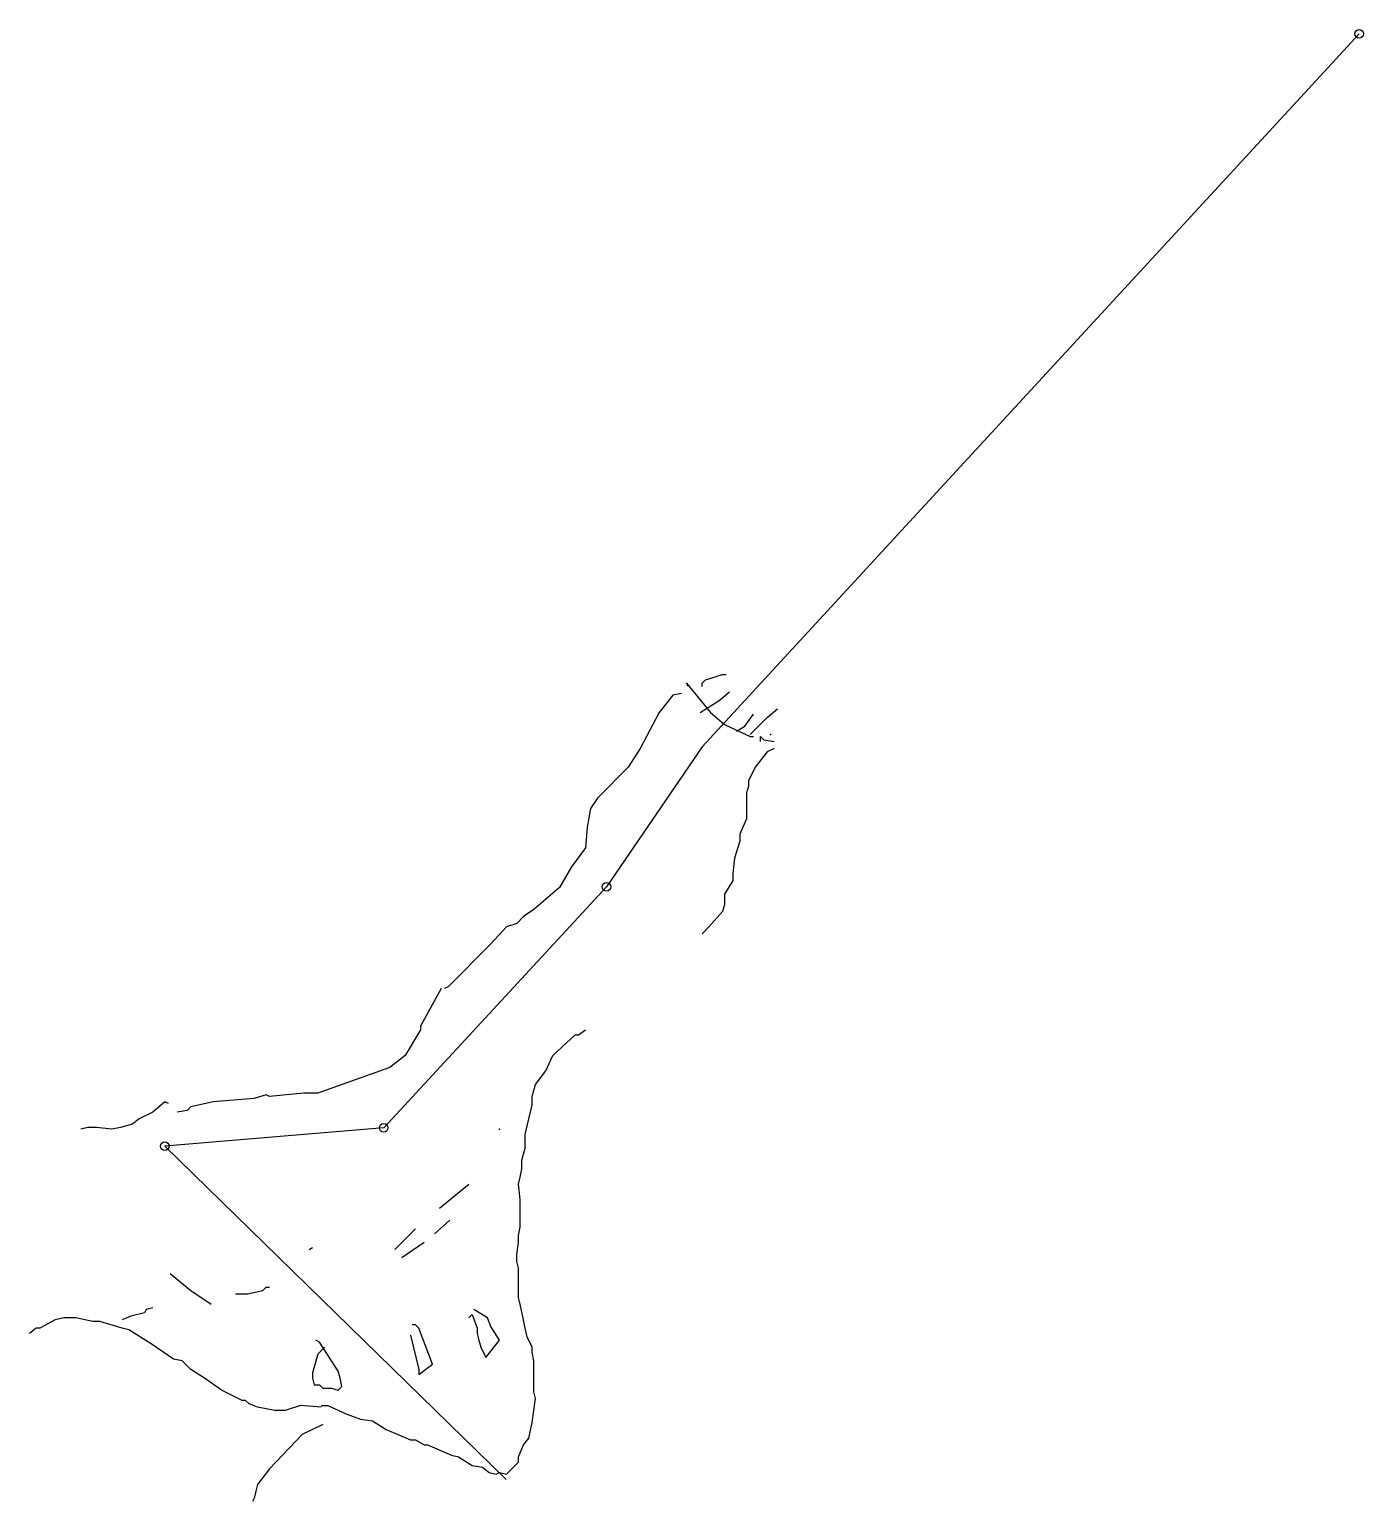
# Model space of a CAD drawing. Header units: millimetres. Extents: x -15.7 to 15.4, y -17.6 to 16.7.
import ezdxf

# ---------------------------------------------------------------- set-up
doc = ezdxf.new("R2010")
doc.units = ezdxf.units.MM

msp = doc.modelspace()

# ---------------------------------------------------------------- linework, layer by layer
at = {"layer": 'Shots', "color": 1}
for p, q in [((0, 0), (15.322, 16.622)), ((0, 0), (-2.228, -3.268)), ((-2.228, -3.268), (-7.422, -8.888)), ((-7.422, -8.888), (-12.524, -9.316))]:
    msp.add_line(p, q, dxfattribs=at)
for centre in [(15.322, 16.622), (-2.228, -3.268), (-7.422, -8.888), (-12.524, -9.316)]:
    msp.add_circle(centre, 0.1, dxfattribs=at)
at = {"layer": 'Sketch', "color": 0}
for points in [[(-0.32, 1.4), (-0.36, 1.48), (0.2, 0.8), (0.52, 0.52), (1.12, 0.24), (1.2, 0.24)], [(0, 1.4), (0, 1.48), (0.08, 1.56), (0.48, 1.68), (0.56, 1.68)], [(-0.48, 1.24), (-0.68, 1.2), (-1, 0.8), (-1.44, -0.04), (-1.72, -0.48), (-2.44, -1.2), (-2.6, -1.44), (-2.68, -1.88), (-2.72, -2.36), (-3.04, -2.8), (-3.32, -3.28), (-3.92, -3.8), (-4.16, -3.96), (-4.32, -4.12), (-4.56, -4.2), (-4.92, -4.6), (-5.92, -5.6), (-6, -5.64)], [(-0.04, 0.8), (0.4, 1.08), (0.64, 1.28)], [(0.8, 0.36), (1, 0.48), (1.2, 0.76)], [(1.12, 0.28), (1.52, 0.68), (1.76, 0.88)], [(1.36, 0.12), (1.36, 0.24), (1.44, 0.16), (1.68, 0.12)], [(1.68, -0.04), (1.52, -0.12), (1.24, -0.48), (1.08, -0.8), (1.08, -0.92), (1.04, -1.08), (1.04, -1.68), (0.88, -2.04), (0.88, -2.2), (0.76, -2.6), (0.72, -2.96), (0.72, -3.12), (0.52, -3.44), (0.52, -3.68), (0.48, -3.84), (0.16, -4.2), (0, -4.36)], [(-6.08, -5.64), (-6.56, -6.52), (-6.56, -6.6), (-6.92, -7.2), (-7.28, -7.48), (-8.96, -8.08), (-9.28, -8.08), (-10.08, -8.16), (-10.16, -8.12), (-10.44, -8.2), (-11.4, -8.28), (-11.92, -8.4), (-12, -8.48), (-12.24, -8.52)], [(-8.88, -15.36), (-8.72, -15.36), (-8.28, -15.56), (-7.96, -15.68), (-7.68, -15.72), (-7.36, -15.92), (-6.8, -16.16), (-6.68, -16.16), (-6.48, -16.28), (-6.4, -16.28), (-5.84, -16.52), (-5.68, -16.56), (-5.36, -16.76), (-5.12, -16.8), (-4.96, -16.92), (-4.8, -16.96), (-4.72, -16.92), (-4.56, -16.96), (-4.28, -16.68), (-4.28, -16.56), (-4.16, -16.28), (-4.04, -16.12), (-3.96, -15.76), (-3.88, -15.2), (-3.92, -15.04), (-3.92, -14.32), (-3.96, -14.12), (-3.96, -14), (-4.08, -13.76), (-4.12, -13.56), (-4.16, -13.36), (-4.24, -13), (-4.28, -12.84), (-4.28, -12.16), (-4.32, -12), (-4.32, -11.84), (-4.28, -11.56), (-4.28, -11.4), (-4.24, -11.2), (-4.24, -10.56), (-4.28, -10.2), (-4.24, -10.04), (-4.2, -9.84), (-4.2, -9.64), (-4.12, -9.36), (-4.12, -9.04), (-4.04, -8.68), (-3.96, -8.36), (-3.96, -8.16), (-3.88, -7.88), (-3.64, -7.56), (-3.48, -7.2), (-2.96, -6.72), (-2.88, -6.72), (-2.72, -6.6)], [(-12.44, -8.32), (-12.52, -8.28), (-12.8, -8.52), (-13.12, -8.68), (-13.28, -8.8), (-13.56, -8.88), (-13.76, -8.92), (-14.12, -8.88), (-14.32, -8.88), (-14.48, -8.92)], [(-6.12, -10.76), (-5.44, -10.2)], [(-7.16, -11.72), (-6.68, -11.24)], [(-5.88, -11.04), (-6.24, -11.36)], [(-6.48, -11.56), (-7, -11.92)], [(-9.16, -11.72), (-9.08, -11.68)], [(-12.4, -12.28), (-11.92, -12.68), (-11.44, -13)], [(-10.88, -12.76), (-10.6, -12.76), (-10.24, -12.68), (-10.16, -12.6), (-10.08, -12.6)], [(-8.88, -15.4), (-9.36, -15.36), (-9.72, -15.48), (-9.96, -15.48), (-10.36, -15.4), (-10.56, -15.32), (-10.64, -15.24), (-10.72, -15.24), (-11.2, -15), (-11.6, -14.72), (-11.92, -14.52), (-12.12, -14.32), (-12.32, -14.28), (-12.84, -13.92), (-13.36, -13.6), (-13.52, -13.56), (-14.04, -13.4), (-14.2, -13.4), (-14.6, -13.32), (-14.88, -13.32), (-15.08, -13.36), (-15.44, -13.56), (-15.52, -13.56), (-15.68, -13.68)], [(-12.8, -13.08), (-12.96, -13.12), (-13, -13.2), (-13.32, -13.28), (-13.52, -13.36)], [(-5.44, -13.32), (-5.36, -13.24), (-5.24, -13.56), (-5.24, -13.68), (-5.2, -13.84), (-5.16, -14), (-5.04, -14.24), (-4.72, -13.84), (-4.92, -13.52), (-5, -13.32), (-5.32, -13.12)], [(-6.8, -13.72), (-6.6, -14.52), (-6.6, -14.64), (-6.28, -14.4), (-6.6, -13.56), (-6.68, -13.48), (-6.76, -13.48)], [(-8.8, -14), (-8.96, -14.16), (-9.08, -14.6), (-9.08, -14.72), (-9.04, -14.88), (-8.92, -14.88), (-8.84, -14.96), (-8.64, -14.96), (-8.48, -15), (-8.4, -14.92), (-8.44, -14.72), (-8.48, -14.56), (-8.92, -13.88), (-9, -13.84)], [(-8.84, -15.8), (-9.32, -16.04), (-10.08, -16.84), (-10.36, -17.2), (-10.4, -17.36), (-10.44, -17.52), (-10.48, -17.6)]]:
    msp.add_lwpolyline(points, dxfattribs=at)
for p in [(1.6, 0.28), (-4.72, -8.92)]:
    msp.add_point(p, dxfattribs=at)
at = {"layer": 'XSect', "color": 1}
msp.add_line((-12.524, -9.316), (-4.566, -17.082), dxfattribs=at)

doc.saveas('drawing.dxf')
